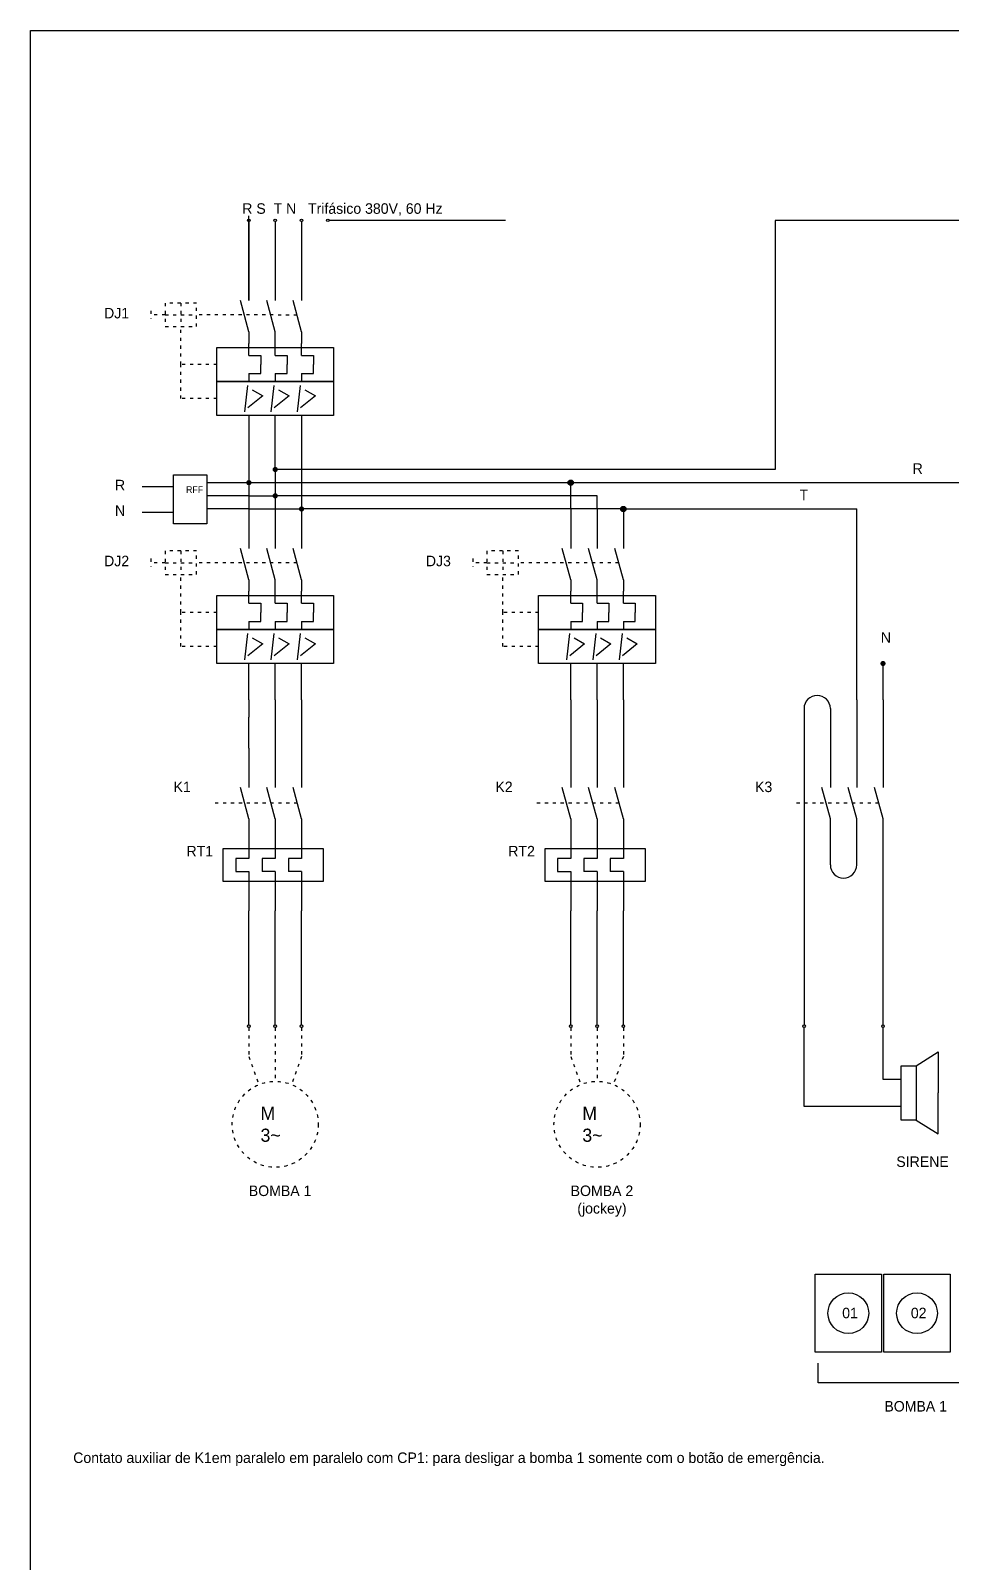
# Model space of a CAD drawing. Header units: millimetres. Extents: x 875 to 3370, y -44 to 1144.
# Drawn here: x 875 to 1224, y 562 to 1144 of the extents above; entities that cross this region are included whole.
import ezdxf

# ---------------------------------------------------------------- set-up
doc = ezdxf.new("R2010")
doc.units = ezdxf.units.MM
doc.header["$LTSCALE"] = 0.1
doc.linetypes.add('ACAD_ISO03W100', pattern=[30, 12, -18])
doc.layers.add('Layer1', color=1, linetype='Continuous')

msp = doc.modelspace()

# ---------------------------------------------------------------- hatches: boundary and pattern name
h = msp.add_hatch(color=256)
edge = h.paths.add_edge_path()
edge.add_arc((967.49, 977.44), 1, 0, 360)
h = msp.add_hatch(color=256)
edge = h.paths.add_edge_path()
edge.add_arc((957.49, 972.44), 1, 0, 360)
h = msp.add_hatch(color=256)
edge = h.paths.add_edge_path()
edge.add_arc((1079.73, 972.44), 1, 0, 360)
h = msp.add_hatch(color=256)
edge = h.paths.add_edge_path()
edge.add_arc((967.49, 967.44), 1, 0, 360)
h = msp.add_hatch(color=256)
edge = h.paths.add_edge_path()
edge.add_arc((977.49, 962.44), 1, 0, 360)
h = msp.add_hatch(color=256)
edge = h.paths.add_edge_path()
edge.add_arc((1099.73, 962.44), 1, 0, 360)
h = msp.add_hatch(color=256)
edge = h.paths.add_edge_path()
edge.add_arc((1198.36, 903.72), 1, 0, 360)

# ---------------------------------------------------------------- linework, layer by layer
for p, q in [((957.49, 1041.64), (957.49, 1073.79)), ((957.49, 1071.64), (957.49, 1056.64)), ((967.49, 1071.64), (967.49, 1056.64)), ((977.49, 1071.64), (977.49, 1056.64)), ((1054.93, 1072.14), (987.99, 1072.14)), ((1229.45, 1072.14), (1157.38, 1072.14)), ((1157.38, 1072.14), (1157.38, 977.44)), ((957.49, 1056.64), (957.49, 1041.64)), ((967.49, 1056.64), (967.49, 1041.64)), ((977.49, 1056.64), (977.49, 1041.64)), ((957.49, 1041.64), (957.49, 1049.7)), ((957.49, 1029.73), (954.26, 1041.64)), ((967.49, 1029.73), (964.26, 1041.64)), ((977.49, 1029.73), (974.26, 1041.64)), ((957.49, 1029.73), (957.49, 1025.35)), ((957.49, 1020.81), (957.49, 1025.35)), ((967.49, 1025.35), (967.49, 1029.73)), ((967.49, 1020.81), (967.49, 1025.35)), ((977.49, 1029.73), (977.49, 1025.35)), ((977.49, 1020.81), (977.49, 1025.35)), ((957.49, 1020.81), (961.97, 1020.81)), ((961.97, 1020.81), (961.97, 1017.34)), ((967.49, 1020.81), (971.97, 1020.81)), ((971.97, 1020.81), (971.97, 1017.34)), ((977.49, 1020.81), (981.97, 1020.81)), ((981.97, 1020.81), (981.97, 1017.34)), ((957.49, 1013.87), (961.97, 1013.87)), ((957.49, 1013.87), (957.49, 1010.86)), ((961.97, 1013.87), (961.97, 1017.34)), ((967.49, 1013.87), (971.97, 1013.87)), ((967.49, 1013.87), (967.49, 1010.86)), ((971.97, 1013.87), (971.97, 1017.34)), ((977.49, 1013.87), (981.97, 1013.87)), ((977.49, 1013.87), (977.49, 1010.86)), ((981.97, 1013.87), (981.97, 1017.34)), ((956, 999.32), (957.15, 1009.33)), ((958.76, 1007.69), (962.78, 1005.43)), ((966, 999.32), (967.15, 1009.33)), ((968.76, 1007.69), (972.78, 1005.43)), ((976, 999.32), (977.15, 1009.33)), ((978.76, 1007.69), (982.78, 1005.43)), ((962.78, 1005.43), (957.14, 1000.82)), ((972.78, 1005.43), (967.14, 1000.82)), ((982.78, 1005.43), (977.14, 1000.82)), ((957.49, 997.92), (957.49, 977.44)), ((967.49, 977.44), (967.49, 997.92)), ((977.49, 997.92), (977.49, 977.44)), ((957.49, 972.44), (941.53, 972.44)), ((957.49, 977.44), (957.49, 962.44)), ((1024.93, 972.44), (957.49, 972.44)), ((967.49, 977.44), (967.49, 962.44)), ((1157.38, 977.44), (967.49, 977.44)), ((977.49, 977.44), (977.49, 962.44)), ((1231.3, 972.44), (1079.73, 972.44)), ((916.92, 970.97), (928.85, 970.97)), ((957.49, 967.44), (941.53, 967.44)), ((957.49, 967.44), (967.49, 967.44)), ((1024.93, 967.44), (967.49, 967.44)), ((916.92, 961.28), (928.85, 961.28)), ((957.49, 962.44), (941.53, 962.44)), ((957.49, 962.44), (957.49, 947.44)), ((957.49, 962.44), (977.49, 962.44)), ((967.49, 962.44), (967.49, 947.44)), ((977.49, 962.44), (977.49, 947.44)), ((1024.93, 962.44), (977.49, 962.44)), ((1099.73, 962.44), (1024.93, 962.44)), ((1079.73, 962.44), (1079.73, 947.44)), ((1089.73, 962.44), (1089.73, 947.44)), ((1099.73, 962.44), (1099.73, 947.44)), ((1099.73, 962.44), (1188.36, 962.44)), ((1188.36, 903.72), (1188.36, 962.44)), ((957.49, 935.54), (954.26, 947.44)), ((967.49, 935.54), (964.26, 947.44)), ((977.49, 935.54), (974.26, 947.44)), ((1079.73, 935.54), (1076.5, 947.44)), ((1089.73, 935.54), (1086.5, 947.44)), ((1099.73, 935.54), (1096.5, 947.44)), ((957.49, 935.54), (957.49, 931.15)), ((967.49, 931.15), (967.49, 935.54)), ((977.49, 935.54), (977.49, 931.15)), ((1079.73, 935.54), (1079.73, 931.15)), ((1089.73, 931.15), (1089.73, 935.54)), ((1099.73, 935.54), (1099.73, 931.15)), ((957.49, 926.61), (957.49, 931.15)), ((957.49, 926.61), (961.97, 926.61)), ((961.97, 926.61), (961.97, 923.14)), ((967.49, 926.61), (967.49, 931.15)), ((967.49, 926.61), (971.97, 926.61)), ((971.97, 926.61), (971.97, 923.14)), ((977.49, 926.61), (977.49, 931.15)), ((977.49, 926.61), (981.97, 926.61)), ((981.97, 926.61), (981.97, 923.14)), ((1079.73, 926.61), (1079.73, 931.15)), ((1079.73, 926.61), (1084.2, 926.61)), ((1084.2, 926.61), (1084.2, 923.14)), ((1089.73, 926.61), (1089.73, 931.15)), ((1089.73, 926.61), (1094.2, 926.61)), ((1094.2, 926.61), (1094.2, 923.14)), ((1099.73, 926.61), (1099.73, 931.15)), ((1099.73, 926.61), (1104.2, 926.61)), ((1104.2, 926.61), (1104.2, 923.14)), ((961.97, 919.67), (961.97, 923.14)), ((971.97, 919.67), (971.97, 923.14)), ((981.97, 919.67), (981.97, 923.14)), ((1084.2, 919.67), (1084.2, 923.14)), ((1094.2, 919.67), (1094.2, 923.14)), ((1104.2, 919.67), (1104.2, 923.14)), ((956, 905.12), (957.15, 915.14)), ((957.49, 919.67), (961.97, 919.67)), ((957.49, 919.67), (957.49, 916.67)), ((966, 905.12), (967.15, 915.14)), ((967.49, 919.67), (971.97, 919.67)), ((967.49, 919.67), (967.49, 916.67)), ((976, 905.12), (977.15, 915.14)), ((977.49, 919.67), (981.97, 919.67)), ((977.49, 919.67), (977.49, 916.67)), ((1078.24, 905.12), (1079.39, 915.14)), ((1079.73, 919.67), (1084.2, 919.67)), ((1079.73, 919.67), (1079.73, 916.67)), ((1088.24, 905.12), (1089.39, 915.14)), ((1089.73, 919.67), (1094.2, 919.67)), ((1089.73, 919.67), (1089.73, 916.67)), ((1098.24, 905.12), (1099.39, 915.14)), ((1099.73, 919.67), (1104.2, 919.67)), ((1099.73, 919.67), (1099.73, 916.67)), ((962.78, 911.24), (957.14, 906.63)), ((958.76, 913.49), (962.78, 911.24)), ((972.78, 911.24), (967.14, 906.63)), ((968.76, 913.49), (972.78, 911.24)), ((982.78, 911.24), (977.14, 906.63)), ((978.76, 913.49), (982.78, 911.24)), ((1085.02, 911.24), (1079.37, 906.63)), ((1080.99, 913.49), (1085.02, 911.24)), ((1095.02, 911.24), (1089.37, 906.63)), ((1090.99, 913.49), (1095.02, 911.24)), ((1105.02, 911.24), (1099.37, 906.63)), ((1100.99, 913.49), (1105.02, 911.24)), ((957.49, 889.88), (957.49, 903.72)), ((967.49, 889.88), (967.49, 903.72)), ((977.49, 889.88), (977.49, 903.72)), ((1079.73, 889.88), (1079.73, 903.72)), ((1089.73, 889.88), (1089.73, 903.72)), ((1099.73, 889.88), (1099.73, 903.72)), ((1188.36, 889.88), (1188.36, 903.72)), ((1198.36, 889.88), (1198.36, 903.72)), ((957.49, 889.88), (957.49, 883.28)), ((967.49, 889.88), (967.49, 883.28)), ((977.49, 889.88), (977.49, 883.28)), ((1079.73, 889.88), (1079.73, 883.28)), ((1089.73, 889.88), (1089.73, 883.28)), ((1099.73, 889.88), (1099.73, 883.28)), ((1168.36, 886.58), (1168.36, 766.36)), ((1178.36, 886.58), (1178.36, 883.28)), ((1188.36, 889.88), (1188.36, 883.28)), ((1198.36, 889.88), (1198.36, 883.28)), ((957.49, 871.57), (957.49, 883.28)), ((967.49, 883.28), (967.49, 871.57)), ((977.49, 883.28), (977.49, 871.57)), ((1079.73, 883.28), (1079.73, 871.57)), ((1089.73, 883.28), (1089.73, 871.57)), ((1099.73, 883.28), (1099.73, 871.57)), ((1178.36, 883.28), (1178.36, 871.57)), ((1188.36, 883.28), (1188.36, 871.57)), ((1198.36, 883.28), (1198.36, 871.57)), ((957.49, 871.57), (957.49, 856.57)), ((967.49, 871.57), (967.49, 856.57)), ((977.49, 871.57), (977.49, 856.57)), ((1079.73, 871.57), (1079.73, 856.57)), ((1089.73, 871.57), (1089.73, 856.57)), ((1099.73, 871.57), (1099.73, 856.57)), ((1178.36, 871.57), (1178.36, 856.57)), ((1188.36, 871.57), (1188.36, 856.57)), ((1198.36, 871.57), (1198.36, 856.57)), ((957.49, 844.66), (954.26, 856.57)), ((967.49, 844.66), (964.26, 856.57)), ((977.49, 844.66), (974.26, 856.57)), ((1079.73, 844.66), (1076.5, 856.57)), ((1089.73, 844.66), (1086.5, 856.57)), ((1099.73, 844.66), (1096.5, 856.57)), ((1178.36, 844.66), (1175.12, 856.57)), ((1188.36, 844.66), (1185.12, 856.57)), ((1198.36, 844.66), (1195.12, 856.57)), ((957.49, 844.66), (957.49, 829.66)), ((967.49, 844.66), (967.49, 829.66)), ((977.49, 844.66), (977.49, 829.66)), ((1079.73, 844.66), (1079.73, 829.66)), ((1089.73, 844.66), (1089.73, 829.66)), ((1099.73, 844.66), (1099.73, 829.66)), ((1178.36, 827.16), (1178.36, 844.66)), ((1188.36, 827.16), (1188.36, 844.66)), ((1198.36, 809.66), (1198.36, 844.66)), ((952.53, 829.66), (952.51, 824.66)), ((962.53, 829.66), (962.51, 824.68)), ((972.53, 829.66), (972.51, 824.68)), ((1074.77, 829.66), (1074.75, 824.66)), ((1084.77, 829.66), (1084.75, 824.68)), ((1094.77, 829.66), (1094.75, 824.68)), ((952.51, 824.66), (957.49, 824.66)), ((957.49, 824.66), (957.49, 809.66)), ((967.49, 824.66), (962.51, 824.68)), ((967.49, 824.66), (967.49, 809.66)), ((977.49, 824.66), (972.51, 824.68)), ((977.49, 824.66), (977.49, 809.66)), ((1074.75, 824.66), (1079.73, 824.66)), ((1079.73, 824.66), (1079.73, 809.66)), ((1089.73, 824.66), (1084.75, 824.68)), ((1089.73, 824.66), (1089.73, 809.66)), ((1099.73, 824.66), (1094.75, 824.68)), ((1099.73, 824.66), (1099.73, 809.66)), ((957.49, 766.36), (957.49, 809.66)), ((967.49, 766.36), (967.49, 809.66)), ((977.49, 766.36), (977.49, 809.66)), ((1079.73, 766.36), (1079.73, 809.66)), ((1089.73, 766.36), (1089.73, 809.66)), ((1099.73, 766.36), (1099.73, 809.66)), ((1198.36, 766.36), (1198.36, 809.66)), ((1168.36, 735.35), (1168.36, 765.36)), ((1198.36, 745.68), (1198.36, 765.36)), ((1211, 750.84), (1219.33, 756.09)), ((1219.33, 756.09), (1219.33, 740.52)), ((1205.32, 745.68), (1198.36, 745.68)), ((1219.33, 724.95), (1219.33, 740.52)), ((1198.36, 735.35), (1168.36, 735.35)), ((1205.32, 735.35), (1198.36, 735.35)), ((1211, 730.19), (1219.33, 724.95)), ((1173.76, 630.35), (1173.76, 637.88)), ((1248.8, 630.35), (1173.76, 630.35))]:
    msp.add_line(p, q)
at = {"linetype": 'ACAD_ISO03W100'}
for p, q in [((920.3, 1037.79), (920.3, 1034.66)), ((925.69, 1036.22), (920.3, 1036.22)), ((925.69, 1036.22), (937.62, 1036.22)), ((931.65, 1040.71), (931.65, 1031.74)), ((975.75, 1036.15), (937.62, 1036.22)), ((931.65, 1017.34), (931.65, 1031.74)), ((945.32, 1017.34), (931.65, 1017.34)), ((931.65, 1004.39), (931.65, 1017.34)), ((945.32, 1004.39), (931.65, 1004.39)), ((920.3, 943.59), (920.3, 940.46)), ((931.65, 946.51), (931.65, 937.55)), ((1042.54, 943.59), (1042.54, 940.46)), ((1053.89, 946.51), (1053.89, 937.55)), ((925.69, 942.03), (920.3, 942.03)), ((925.69, 942.03), (937.62, 942.03)), ((931.65, 923.14), (931.65, 937.55)), ((975.75, 941.96), (937.62, 942.03)), ((1047.92, 942.03), (1042.54, 942.03)), ((1047.92, 942.03), (1059.85, 942.03)), ((1053.89, 923.14), (1053.89, 937.55)), ((1097.99, 941.96), (1059.85, 942.03)), ((945.32, 923.14), (931.65, 923.14)), ((931.65, 910.2), (931.65, 923.14)), ((1067.55, 923.14), (1053.89, 923.14)), ((1053.89, 910.2), (1053.89, 923.14)), ((945.32, 910.2), (931.65, 910.2)), ((1067.55, 910.2), (1053.89, 910.2)), ((975.88, 850.62), (943.73, 850.68)), ((1098.11, 850.62), (1065.97, 850.68)), ((1196.74, 850.62), (1164.6, 850.68)), ((957.49, 765.36), (957.49, 754.33)), ((967.49, 765.36), (967.49, 744.93)), ((977.49, 765.36), (977.49, 754.33)), ((1079.73, 765.36), (1079.73, 754.33)), ((1089.73, 765.36), (1089.73, 744.93)), ((1099.73, 765.36), (1099.73, 754.33)), ((957.49, 754.33), (961.3, 743.71)), ((977.49, 754.33), (973.69, 743.71)), ((1079.73, 754.33), (1083.54, 743.71)), ((1099.73, 754.33), (1095.92, 743.71))]:
    msp.add_line(p, q, dxfattribs=at)
for points in [[(874.59, 1144.23), (1714.59, 1144.23), (1714.59, 550.23), (874.59, 550.23)], [(945.32, 1023.81), (989.67, 1023.81), (989.67, 1010.86), (945.32, 1010.86)], [(945.32, 1010.86), (989.67, 1010.86), (989.67, 997.92), (945.32, 997.92)], [(928.85, 975.42), (941.53, 975.42), (941.53, 956.83), (928.85, 956.83)], [(945.32, 929.61), (989.67, 929.61), (989.67, 916.67), (945.32, 916.67)], [(1067.55, 929.61), (1111.91, 929.61), (1111.91, 916.67), (1067.55, 916.67)], [(945.32, 916.67), (989.67, 916.67), (989.67, 903.72), (945.32, 903.72)], [(1067.55, 916.67), (1111.91, 916.67), (1111.91, 903.72), (1067.55, 903.72)], [(947.77, 833.45), (985.73, 833.45), (985.73, 820.92), (947.77, 820.92)], [(1070.01, 833.45), (1107.96, 833.45), (1107.96, 820.92), (1070.01, 820.92)], [(1205.32, 750.84), (1211, 750.84), (1211, 730.19), (1205.32, 730.19)], [(1172.59, 671.63), (1197.8, 671.63), (1197.8, 641.95), (1172.59, 641.95)], [(1198.68, 671.63), (1223.88, 671.63), (1223.88, 641.95), (1198.68, 641.95)]]:
    msp.add_lwpolyline(points, close=True)
for points in [[(937.62, 1040.71), (925.69, 1040.71), (925.69, 1031.74), (937.62, 1031.74)], [(937.62, 946.51), (925.69, 946.51), (925.69, 937.55), (937.62, 937.55)], [(1059.85, 946.51), (1047.92, 946.51), (1047.92, 937.55), (1059.85, 937.55)]]:
    msp.add_lwpolyline(points, close=True, dxfattribs=at)
for points in [[(1079.73, 962.44), (1079.73, 972.44), (1024.93, 972.44)], [(1089.73, 962.44), (1089.73, 967.44), (1024.93, 967.44)], [(957.49, 829.66), (952.53, 829.66)], [(967.49, 829.66), (962.53, 829.66)], [(977.49, 829.66), (972.53, 829.66)], [(1079.73, 829.66), (1074.77, 829.66)], [(1089.73, 829.66), (1084.77, 829.66)], [(1099.73, 829.66), (1094.77, 829.66)]]:
    msp.add_lwpolyline(points)
for centre, radius in [((957.49, 1072.14), 0.5), ((967.49, 1072.14), 0.5), ((977.49, 1072.14), 0.5), ((987.49, 1072.14), 0.5), ((1079.73, 972.44), 1), ((1099.73, 962.44), 1), ((957.49, 765.86), 0.5), ((967.49, 765.86), 0.5), ((977.49, 765.86), 0.5), ((1079.73, 765.86), 0.5), ((1089.73, 765.86), 0.5), ((1099.73, 765.86), 0.5), ((1168.36, 765.86), 0.5), ((1198.36, 765.86), 0.5), ((1185.19, 656.79), 7.73), ((1211.28, 656.79), 7.73)]:
    msp.add_circle(centre, radius)
for centre in [(967.49, 728.58), (1089.73, 728.58)]:
    msp.add_circle(centre, 16.35, dxfattribs=at)
for centre, start, end in [((1173.36, 886.58), 0, 180), ((1183.36, 827.16), 180, 0)]:
    msp.add_arc(centre, 5, start, end)

# ---------------------------------------------------------------- texts
for s, insert, char_height, width, attachment_point in [(' {\\H1.6x;R S  T N   Trifásico 380V, 60 Hz}', (954.04, 1078.62), 2.5, 146.4157, 1), (' DJ1', (901, 1038.87), 4, 16.5758, 1), ('R', (1209.6, 979.79), 4, 15.9575, 1), (' R', (905.14, 973.52), 4, 16.5758, 1), (' RFF', (932.69, 971.05), 2.5, 9.0429, 1), ('T', (1166.66, 969.79), 4, 15.9575, 1), (' N', (905.14, 963.83), 4, 16.5758, 1), (' DJ2', (901, 944.67), 4, 16.5758, 1), (' DJ3', (1023.23, 944.67), 4, 15.9575, 1), ('N', (1197.54, 915.61), 4, 15.9575, 1), ('  {\\H1.6x;K1}', (927.04, 858.84), 2.5, 14.1027, 1), ('  {\\H1.6x;K2}', (1049.27, 858.84), 2.5, 14.1027, 1), ('  {\\H1.6x;K3}', (1147.9, 858.84), 2.5, 14.1027, 1), ('  {\\H1.6x;RT1}', (931.93, 834.4), 2.5, 14.1027, 1), ('  {\\H1.6x;RT2}', (1054.17, 834.4), 2.5, 14.1027, 1), (' M\\P 3~', (960.07, 735.28), 5, 18.0857, 1), (' M\\P 3~', (1082.31, 735.28), 5, 18.0857, 1), ('SIRENE', (1213.38, 716.4), 4, 27.9353, 2), ('BOMBA 1', (969.36, 705.33), 4, 27.9353, 2), ('BOMBA 2\\P(jockey)', (1091.6, 705.33), 4, 27.9353, 2), ('01', (1182.86, 658.88), 4, 9.0429, 1), ('02', (1208.94, 658.88), 4, 9.0429, 1), ('BOMBA 1', (1210.77, 623.43), 4, 27.9353, 2)]:
    msp.add_mtext(s, dxfattribs=dict(at, insert=insert, char_height=char_height, width=width, attachment_point=attachment_point))
at = {"layer": 'Layer1', "linetype": 'ACAD_ISO03W100', "insert": (889.83, 603.88), "char_height": 2.5, "width": 291.2932, "attachment_point": 1}
msp.add_mtext(' {\\H1.6x;Contato auxiliar de K1em paralelo em paralelo com CP1: para desligar a bomba 1 somente com o botão de emergência.}', dxfattribs=at)

doc.saveas('drawing.dxf')
